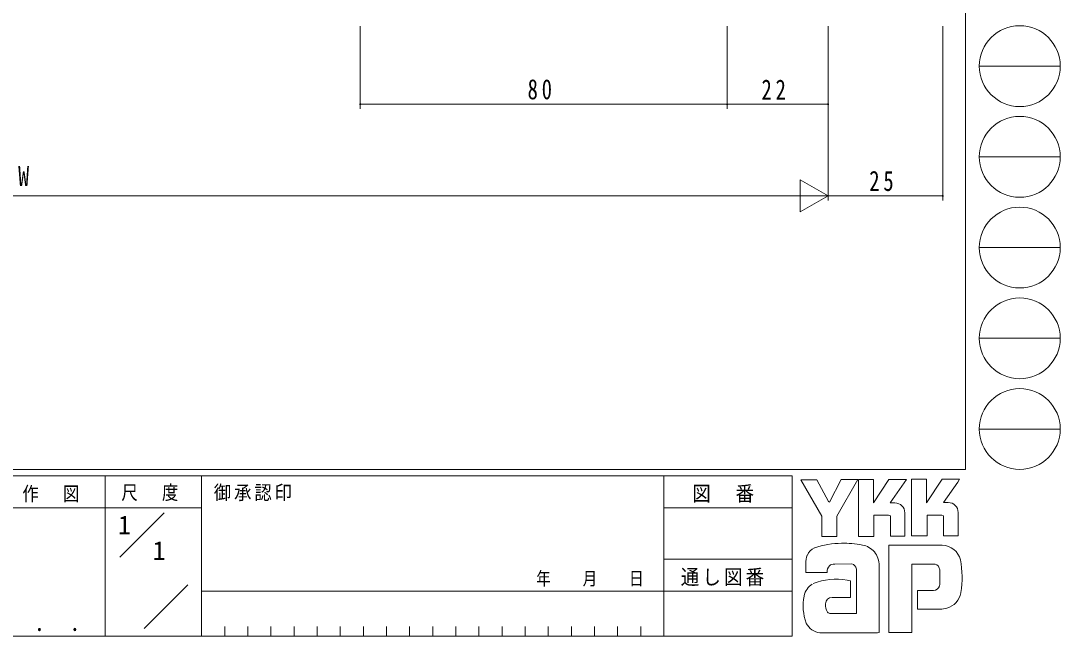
# Model space of a CAD drawing. Units: millimetres on the paper. Extents: x -398 to 398, y -282 to 282.
# Drawn here: x 171.2 to 397.8, y -282.1 to -147.8 of the extents above; entities that cross this region are included whole.
import ezdxf
from ezdxf.enums import TextEntityAlignment as Align

# ---------------------------------------------------------------- set-up
doc = ezdxf.new("R2010")
doc.units = ezdxf.units.MM
doc.layers.add('0-1_YKK_ZWAK', color=7, linetype='Continuous', lineweight=18)
doc.layers.add('0-6_YKK_D', color=6, linetype='Continuous', lineweight=18)
doc.layers.add('0-2_USER1', color=7, linetype='Continuous')
doc.styles.add('ＭＳ ゴシック', font='')
doc.styles.get('ＭＳ ゴシック').set_extended_font_data('MS Gothic')

msp = doc.modelspace()

# ---------------------------------------------------------------- linework, layer by layer
at = {"layer": '0-1_YKK_ZWAK'}
for p, q in [((377.192, 279.3), (377.192, -245.7)), ((380.168, -157.696), (397.808, -157.696)), ((380.168, -177.492), (397.808, -177.492)), ((380.168, -197.288), (397.808, -197.288)), ((380.168, -217.084), (397.808, -217.084)), ((380.168, -236.88), (397.808, -236.88)), ((377.192, -245.7), (-392.808, -245.7)), ((339.392, -247.1), (-392.808, -247.1)), ((189.592, -247.1), (189.592, -282.1)), ((210.592, -247.1), (210.592, -282.1)), ((311.391, -247.1), (311.391, -282.1)), ((339.392, -247.1), (339.392, -282.1)), ((341.229, -248.006), (344.742, -248.006)), ((345.824, -255.899), (341.229, -248.006)), ((350.028, -247.898), (347.472, -252.871)), ((353.851, -260.331), (353.851, -247.925)), ((365.366, -247.817), (368.637, -247.817)), ((365.366, -260.223), (365.366, -247.817)), ((372.069, -247.817), (375.853, -247.817)), ((375.475, -248.465), (372.353, -252.925)), ((375.853, -247.817), (375.475, -248.465)), ((361.771, -253.006), (360.732, -253.006)), ((373.392, -252.925), (372.353, -252.925)), ((190.576, -254.099), (122.392, -254.099)), ((190.576, -254.099), (210.592, -254.099)), ((192.762, -264.836), (202.455, -255.143)), ((311.391, -254.1), (339.392, -254.1)), ((360.366, -255.682), (357.176, -255.682)), ((363.933, -255.169), (363.933, -260.25)), ((368.772, -255.655), (368.772, -260.223)), ((371.961, -255.655), (368.772, -255.655)), ((372.394, -255.817), (371.961, -255.655)), ((372.394, -260.196), (372.394, -255.817)), ((375.556, -255.169), (375.556, -260.196)), ((368.772, -260.223), (365.366, -260.223)), ((372.394, -260.146), (372.444, -260.196)), ((375.556, -260.196), (372.394, -260.196)), ((372.015, -262.196), (360.42, -262.196)), ((360.42, -262.196), (360.42, -281.306)), ((311.391, -265.299), (339.392, -265.299)), ((342.31, -268.17), (342.31, -266.241)), ((352.338, -266.305), (348.64, -266.375)), ((358.311, -266.683), (358.311, -281.279)), ((365.447, -266.359), (370.096, -266.359)), ((365.447, -281.306), (365.447, -266.359)), ((346.959, -268.17), (342.31, -268.17)), ((353.419, -277.171), (353.419, -267.44)), ((371.565, -267.856), (371.583, -270.491)), ((198.064, -280.445), (207.588, -270.921)), ((210.592, -272.3), (311.391, -272.3)), ((339.392, -272.299), (311.391, -272.299)), ((352.067, -273.63), (348.073, -273.635)), ((366.663, -272.089), (366.663, -276.225)), ((370.204, -272.089), (366.663, -272.089)), ((366.663, -276.225), (371.988, -276.225)), ((371.988, -276.225), (373.069, -275.982)), ((347.797, -277.171), (353.419, -277.171)), ((352.986, -277.171), (353.338, -277.171)), ((353.419, -277.17), (353.42, -277.171)), ((215.632, -280), (215.632, -282.1)), ((220.672, -280), (220.672, -282.1)), ((225.712, -280), (225.712, -282.1)), ((230.752, -280), (230.752, -282.1)), ((235.792, -280), (235.792, -282.1)), ((240.832, -280), (240.832, -282.1)), ((245.872, -280), (245.872, -282.1)), ((250.912, -280), (250.912, -282.1)), ((255.952, -280), (255.952, -282.1)), ((260.992, -280), (260.992, -282.1)), ((266.032, -280), (266.032, -282.1)), ((271.072, -280), (271.072, -282.1)), ((276.112, -280), (276.112, -282.1)), ((281.152, -280), (281.152, -282.1)), ((286.192, -280), (286.192, -282.1)), ((291.232, -280), (291.232, -282.1)), ((296.272, -280), (296.272, -282.1)), ((301.311, -280), (301.311, -282.1)), ((306.351, -280), (306.351, -282.1)), ((-392.808, -282.1), (339.392, -282.1)), ((346.959, -281.36), (345.472, -281.36)), ((357.987, -281.333), (346.959, -281.36)), ((358.311, -281.279), (357.987, -281.333))]:
    msp.add_line(p, q, dxfattribs=at)
for points in [[(344.742, -248.006), (347.256, -252.709), (347.472, -252.871)], [(350.028, -247.898), (353.654, -247.898), (349.121, -255.926)], [(353.851, -247.925), (357.068, -247.925), (357.068, -253.023), (360.447, -247.871)], [(360.447, -247.871), (364.272, -247.871), (360.732, -253.006)], [(368.637, -247.817), (368.637, -253.008), (372.069, -247.817)], [(349.121, -255.926), (349.121, -260.358), (345.824, -260.358), (345.824, -255.899)], [(357.176, -255.682), (357.176, -260.331), (353.851, -260.331)], [(363.933, -260.25), (360.798, -260.25), (360.798, -255.845), (360.366, -255.682)], [(351.365, -269.873), (352.067, -270.035), (352.067, -273.63)], [(360.42, -281.306), (364.663, -281.306), (365.447, -281.306)]]:
    msp.add_lwpolyline(points, dxfattribs=at)
for centre in [(388.988, -157.696), (388.988, -177.492), (388.988, -197.288), (388.988, -217.084), (388.988, -236.88)]:
    msp.add_circle(centre, 8.82, dxfattribs=at)
for centre, radius, start, end in [((361.771, -255.169), 2.163, 0.00166, 89.99604), ((373.392, -255.088), 2.163, 0.00166, 89.99604), ((344.998, -265.155), 2.444, 109.02127, 161.51264), ((350.114, -279.501), 17.68, 89.89165, 109.30848), ((350.633, -282.563), 20.748, 78.7801, 91.46938), ((353.922, -266.596), 4.449, 40.66422, 80.31694), ((371.864, -266.54), 4.341, 14.44572, 87.08746), ((347.351, -266.266), 5.037, 158.41083, 179.71775), ((353.701, -266.585), 4.612, 358.78059, 38.76563), ((349.067, -268.107), 2.109, 138.46382, 181.71359), ((348.507, -268.071), 1.701, 85.50551, 126.78038), ((351.848, -267.854), 1.625, 14.7552, 72.44995), ((370.257, -267.579), 1.229, 16.43123, 96.91661), ((367.923, -268.308), 3.673, 4.93423, 17.03552), ((355.558, -269.287), 20.86, 350.99027, 10.67625), ((348.912, -282.954), 13.309, 79.38098, 112.05825), ((345.819, -274.027), 3.908, 121.82711, 169.08475), ((370.205, -270.784), 1.306, 269.95468, 342.90145), ((367.902, -270.141), 3.697, 343.6902, 354.75362), ((352.841, -275.495), 11.082, 168.76372, 199.80079), ((348.082, -275.079), 1.445, 90.33953, 178.03639), ((371.927, -271.845), 4.291, 285.44291, 349.90448), ((348.974, -275.428), 2.369, 171.08203, 216.71923), ((348.042, -275.665), 1.526, 230.9728, 260.75491), ((345.832, -277.543), 3.823, 207.31435, 263.59464)]:
    msp.add_arc(centre, radius, start, end, dxfattribs=at)
at = {"layer": '0-6_YKK_D'}
for p, q in [((245.192, -149.006), (245.192, -167.006)), ((325.192, -149.006), (325.192, -167.006)), ((325.192, -149.006), (325.192, -167.006)), ((347.192, -149.006), (347.192, -167.006)), ((347.192, -149.006), (347.192, -187.006)), ((347.192, -149.006), (347.192, -187.006)), ((372.192, -149.006), (372.192, -187.006)), ((245.192, -166.006), (325.192, -166.006)), ((347.192, -166.006), (325.192, -166.006)), ((341.13, -182.506), (341.13, -189.506)), ((347.192, -186.006), (341.13, -182.506)), ((4.192, -186.006), (340.192, -186.006)), ((347.192, -186.006), (335.067, -186.006)), ((347.192, -186.006), (341.13, -189.506)), ((347.192, -186.006), (372.192, -186.006))]:
    msp.add_line(p, q, dxfattribs=at)
for centre, start, end in [((245.192, -166.006), 0, 180), ((245.192, -166.006), 180, 0), ((325.192, -166.006), 0, 180), ((325.192, -166.006), 0, 180), ((325.192, -166.006), 180, 0), ((325.192, -166.006), 180, 0), ((347.192, -166.006), 0, 180), ((347.192, -166.006), 180, 0), ((372.192, -186.006), 0, 180), ((372.192, -186.006), 180, 0)]:
    msp.add_arc(centre, 0.106, start, end, dxfattribs=at)

# ---------------------------------------------------------------- texts
at = {"layer": '0-1_YKK_ZWAK', "attachment_point": 7, "style": 'ＭＳ ゴシック'}
for s, insert, char_height in [('\\T1.24;\\W0.85;作\\~\\~図', (171.512, -252.862), 3.079), ('\\T1.24;\\W0.85;尺\\~\\~度', (193.104, -252.637), 3.079), ('\\T1.17;\\W0.9;御承認印', (213.259, -252.633), 3.079), ('\\T1.17;\\W0.9;図\u3000番', (317.589, -252.962), 3.284), ('\\T1.17;\\W0.9;通し図番', (315.071, -271.185), 3.284), ('\\T1.28;\\W0.8;年\\~\\~\\~月\\~\\~\\~日', (283.568, -271.269), 2.903), ('\\T1.24;\\W0.85;\\~．\\~．', (171.647, -281.046), 3.592)]:
    msp.add_mtext(s, dxfattribs=dict(at, insert=insert, char_height=char_height))
at = {"layer": '0-2_USER1', "style": 'ＭＳ ゴシック'}
for p in [(192.392, -261.099), (199.925, -266.699)]:
    msp.add_text('1', height=4.106, dxfattribs=at).set_placement(p, align=Align.BOTTOM_LEFT)
at = {"layer": '0-6_YKK_D', "color": 7, "style": 'ＭＳ ゴシック', "width": 0.8}
msp.add_text('W', height=4.399, dxfattribs=at).set_placement((170.592, -185.206), align=Align.BOTTOM_LEFT)
at = {"layer": '0-6_YKK_D', "color": 7, "char_height": 4.399, "attachment_point": 7, "style": 'ＭＳ ゴシック'}
for s, insert in [('\\T1.37;\\W0.75;80', (281.672, -165.006)), ('\\T1.37;\\W0.75;22', (332.672, -165.006)), ('\\T1.37;\\W0.75;25', (356.172, -185.006))]:
    msp.add_mtext(s, dxfattribs=dict(at, insert=insert))

doc.saveas('drawing.dxf')
